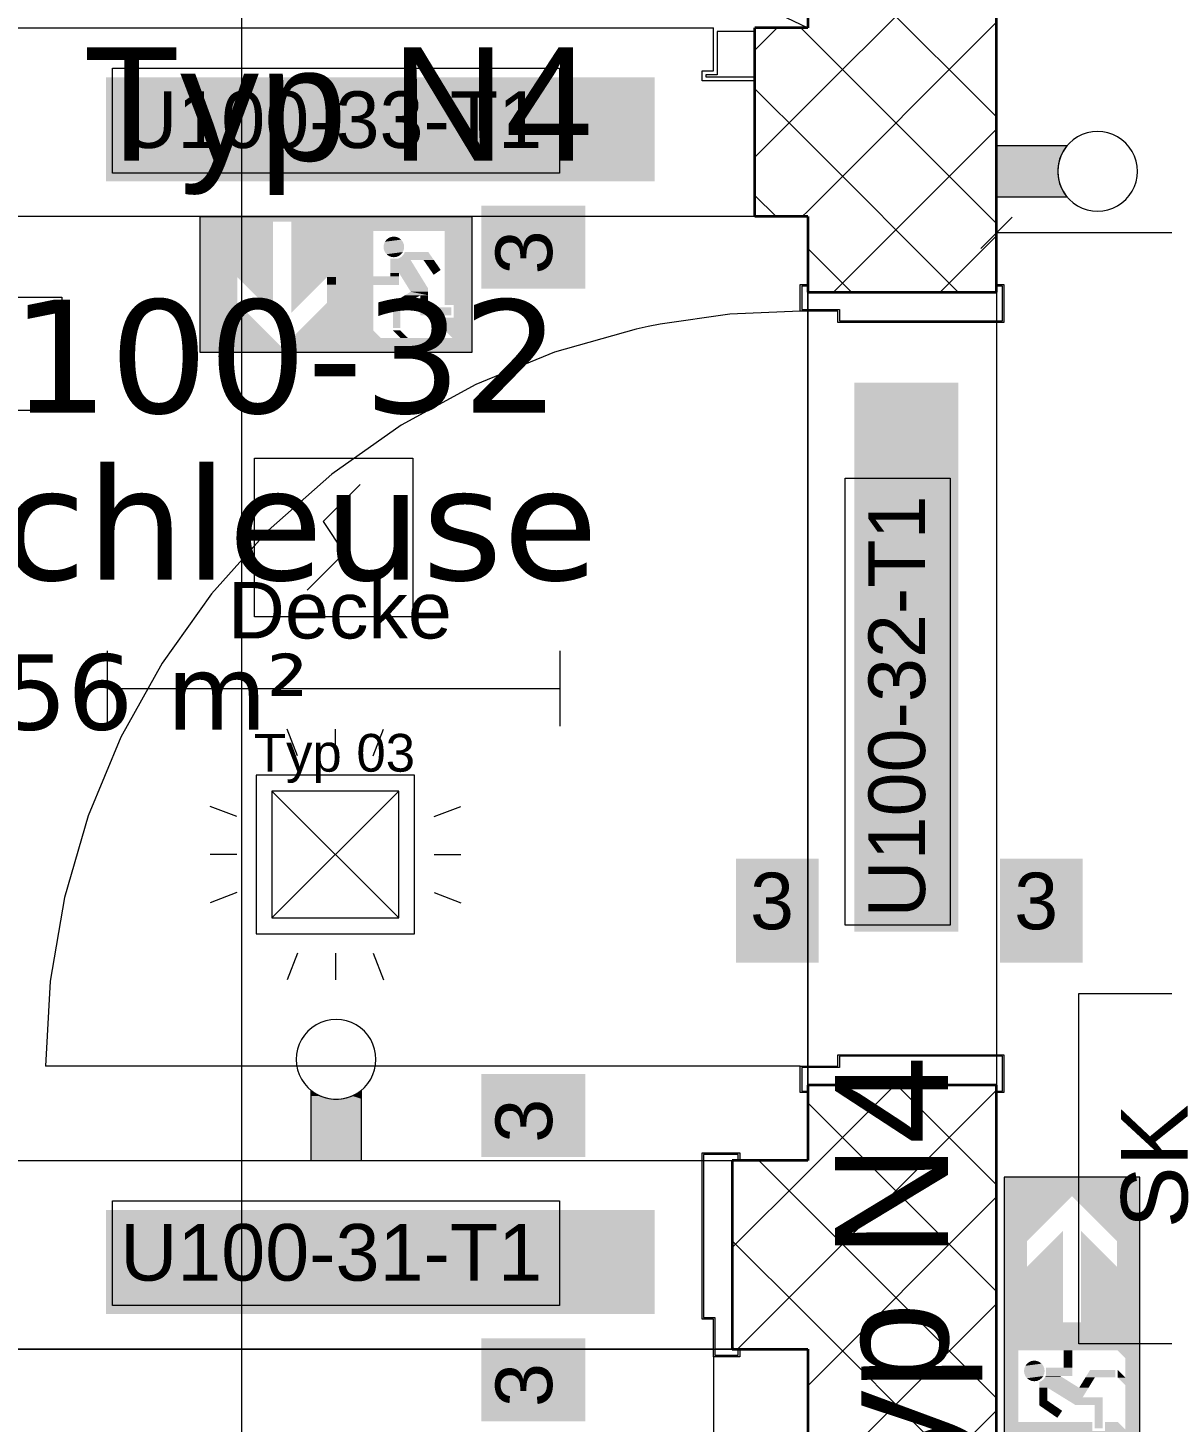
# Model space of a CAD drawing. Extents: x -1067 to 613, y -179 to 712.
# Drawn here: x -610.77 to -580.7, y 382.45 to 419.38 of the extents above; entities that cross this region are included whole.
import ezdxf
from ezdxf.lldxf.tags import DXFTag

# ---------------------------------------------------------------- set-up
doc = ezdxf.new("R2010")
doc.units = 0
doc.layers.get('0').update_dxf_attribs({"lineweight": 13})
for name, color, linetype, lineweight in [('A-____-NOTE-TEXT', 7, 'Continuous', 9), ('A-AREA-____-IDEN', 7, 'Continuous', 5), ('A-DOOR-____-IDEN', 7, 'Continuous', 5), ('A-DOOR-____-OTLN', 7, 'Continuous', 9), ('A-DOOR-FRAM-MCUT', 7, 'Continuous', 9), ('A-DOOR-OPNG-OTLN', 7, 'Continuous', 9), ('A-FLOR-____-OTLN', 7, 'Continuous', 9), ('A-WALL-____-MCUT', 7, 'Continuous', 35), ('A-WALL-____-PATT', 7, 'Continuous', 35), ('I-WALL-____-OTLN', 7, 'Continuous', 9), ('S-GRID-____-OTLN', 7, 'Continuous', 5)]:
    doc.layers.add(name, color=color, linetype=linetype, lineweight=lineweight)
for name, color, linetype, lineweight, true_color in [('EL01_VVV_Mass', 7, 'Continuous', 13, 0xb2b200), ('EL01_WAN_Brandmeldeanlagen', 7, 'Continuous', 13, 0xff8000), ('EL01_WAN_Leuchten', 7, 'Continuous', 13, 0x0080ff), ('EL01_WAN_Leuchtentyp', 7, 'Continuous', 13, 0x0099ff), ('EL01_WAN_Licht', 7, 'Continuous', 13, 0x0080ff), ('EL01_WAN_Notbeleuchtungen', 7, 'Continuous', 13, 0x009900), ('EL01_WAN_Notbeleuchtungentyp', 7, 'Continuous', 13, 0x009900), ('EL01_WAN_Schlaufkasten', 1, 'Continuous', 13, 0xff0000)]:
    doc.layers.add(name, color=color, linetype=linetype, lineweight=lineweight, true_color=true_color)
doc.styles.get("Standard").update_dxf_attribs({"font": 'arial.ttf'})
tags = doc.linetypes.add('_Rasterlinie_', pattern=[0.375, 0.2, -0.05, 0.075, -0.05]).pattern_tags.tags
tags[10:11] = [DXFTag(74, 4), DXFTag(75, 0), DXFTag(340, '0'), DXFTag(46, 1.0), DXFTag(50, 0.0), DXFTag(44, 0.0), DXFTag(45, 0.0)]
tags[8:9] = [DXFTag(74, 4), DXFTag(75, 0), DXFTag(340, '0'), DXFTag(46, 1.0), DXFTag(50, 0.0), DXFTag(44, 0.0), DXFTag(45, 0.0)]
tags[6:7] = [DXFTag(74, 4), DXFTag(75, 0), DXFTag(340, '0'), DXFTag(46, 1.0), DXFTag(50, 0.0), DXFTag(44, 0.0), DXFTag(45, 0.0)]
tags[4:5] = [DXFTag(74, 4), DXFTag(75, 0), DXFTag(340, '0'), DXFTag(46, 1.0), DXFTag(50, 0.0), DXFTag(44, 0.0), DXFTag(45, 0.0)]
tags = doc.linetypes.add('Grundrissdarstellung Sturz', pattern=[0.25, 0.15, -0.05, 0, -0.05]).pattern_tags.tags
tags[10:11] = [DXFTag(74, 4), DXFTag(75, 0), DXFTag(340, '0'), DXFTag(46, 1.0), DXFTag(50, 0.0), DXFTag(44, 0.0), DXFTag(45, 0.0)]
tags[8:9] = [DXFTag(74, 4), DXFTag(75, 0), DXFTag(340, '0'), DXFTag(46, 1.0), DXFTag(50, 0.0), DXFTag(44, 0.0), DXFTag(45, 0.0)]
tags[6:7] = [DXFTag(74, 4), DXFTag(75, 0), DXFTag(340, '0'), DXFTag(46, 1.0), DXFTag(50, 0.0), DXFTag(44, 0.0), DXFTag(45, 0.0)]
tags[4:5] = [DXFTag(74, 4), DXFTag(75, 0), DXFTag(340, '0'), DXFTag(46, 1.0), DXFTag(50, 0.0), DXFTag(44, 0.0), DXFTag(45, 0.0)]

# ---------------------------------------------------------------- blocks, each defined once
blk = doc.blocks.new('Referenz-A0UNPC4Q6I', base_point=(-1062.181, -175.856))
at = {"layer": 'A-____-NOTE-TEXT', "color": 7, "linetype": 'Continuous', "lineweight": 5, "ltscale": 0.13, "true_color": 0xffffff}
for points in [[(-598.746, 412.472), (-595.99, 412.472), (-598.746, 414.665)], [(-595.99, 412.472), (-598.746, 414.665), (-595.99, 414.665)], [(-592.001, 394.619), (-589.808, 394.619), (-592.001, 397.375)], [(-589.808, 394.619), (-592.001, 397.375), (-589.808, 397.375)], [(-585.001, 394.619), (-582.808, 394.619), (-585.001, 397.375)], [(-582.808, 394.619), (-585.001, 397.375), (-582.808, 397.375)], [(-598.746, 389.472), (-595.99, 389.472), (-598.746, 391.665)], [(-595.99, 389.472), (-598.746, 391.665), (-595.99, 391.665)], [(-598.746, 382.472), (-595.99, 382.472), (-598.746, 384.665)], [(-595.99, 382.472), (-598.746, 384.665), (-595.99, 384.665)]]:
    blk.add_solid(points, dxfattribs=at)
at = {"layer": 'A-DOOR-____-IDEN', "color": 0, "linetype": 'Continuous', "ltscale": 0.13}
for p, q in [((-608.518, 418.312), (-596.678, 418.312)), ((-608.518, 415.532), (-608.518, 418.312)), ((-596.678, 418.312), (-596.678, 415.532)), ((-596.678, 415.532), (-608.518, 415.532)), ((-589.105, 395.612), (-589.105, 407.452)), ((-589.105, 407.452), (-586.325, 407.452)), ((-586.325, 407.452), (-586.325, 395.612)), ((-586.325, 395.612), (-589.105, 395.612)), ((-608.518, 388.312), (-596.678, 388.312)), ((-608.518, 385.532), (-608.518, 388.312)), ((-596.678, 388.312), (-596.678, 385.532)), ((-596.678, 385.532), (-608.518, 385.532))]:
    blk.add_line(p, q, dxfattribs=at)
at = {"layer": 'A-DOOR-____-IDEN', "color": 7, "linetype": 'Continuous', "ltscale": 0.13, "true_color": 0xffffff}
for points in [[(-608.693, 415.31), (-594.154, 415.31), (-608.693, 418.069)], [(-594.154, 415.31), (-608.693, 418.069), (-594.154, 418.069)], [(-588.862, 395.437), (-586.103, 395.437), (-588.862, 409.976)], [(-586.103, 395.437), (-588.862, 409.976), (-586.103, 409.976)], [(-608.693, 385.31), (-594.154, 385.31), (-608.693, 388.069)], [(-594.154, 385.31), (-608.693, 388.069), (-594.154, 388.069)]]:
    blk.add_solid(points, dxfattribs=at)
at = {"layer": 'A-DOOR-____-OTLN', "color": 0, "linetype": 'Grundrissdarstellung Sturz', "ltscale": 0.13}
for p, q in [((-590.097, 412.376), (-590.097, 394.726)), ((-585.097, 412.376), (-585.097, 394.726)), ((-590.097, 394.726), (-590.097, 392.626)), ((-585.097, 394.726), (-585.097, 392.626)), ((-590.097, 392.626), (-590.097, 391.376)), ((-585.097, 392.626), (-585.097, 391.376)), ((-613.097, 389.376), (-596.097, 389.376)), ((-596.097, 389.376), (-593.997, 389.376)), ((-593.997, 389.376), (-592.097, 389.376)), ((-613.097, 384.376), (-596.097, 384.376)), ((-596.097, 384.376), (-593.997, 384.376)), ((-593.997, 384.376), (-592.097, 384.376))]:
    blk.add_line(p, q, dxfattribs=at)
at = {"layer": 'A-DOOR-FRAM-MCUT', "color": 0, "linetype": 'Continuous', "ltscale": 0.13}
for p, q in [((-592.597, 418.236), (-592.597, 419.376)), ((-592.497, 419.276), (-592.497, 418.136)), ((-591.497, 419.276), (-592.497, 419.276)), ((-592.897, 418.236), (-592.597, 418.236)), ((-592.897, 417.976), (-592.897, 418.236)), ((-592.797, 418.136), (-592.797, 418.076)), ((-592.497, 418.136), (-592.797, 418.136)), ((-592.797, 418.076), (-591.497, 418.076)), ((-591.497, 417.976), (-592.897, 417.976)), ((-590.297, 412.576), (-590.097, 412.576)), ((-590.297, 411.876), (-590.297, 412.576)), ((-590.257, 412.536), (-590.257, 411.916)), ((-590.097, 412.536), (-590.257, 412.536)), ((-585.097, 412.576), (-584.897, 412.576)), ((-584.937, 412.536), (-585.097, 412.536)), ((-584.937, 411.616), (-584.937, 412.536)), ((-584.897, 412.576), (-584.897, 411.576)), ((-589.297, 411.876), (-590.297, 411.876)), ((-590.257, 411.916), (-589.257, 411.916)), ((-589.297, 411.576), (-589.297, 411.876)), ((-589.257, 411.916), (-589.257, 411.616)), ((-584.897, 411.576), (-589.297, 411.576)), ((-589.257, 411.616), (-584.937, 411.616)), ((-590.297, 391.876), (-589.297, 391.876)), ((-590.297, 391.176), (-590.297, 391.876)), ((-590.257, 391.836), (-590.257, 391.216)), ((-589.257, 391.836), (-590.257, 391.836)), ((-589.297, 392.176), (-584.897, 392.176)), ((-589.297, 391.876), (-589.297, 392.176)), ((-589.257, 392.136), (-589.257, 391.836)), ((-584.937, 392.136), (-589.257, 392.136)), ((-584.937, 391.216), (-584.937, 392.136)), ((-584.897, 392.176), (-584.897, 391.176)), ((-590.097, 391.176), (-590.297, 391.176)), ((-590.257, 391.216), (-590.097, 391.216)), ((-585.097, 391.216), (-584.937, 391.216)), ((-584.897, 391.176), (-585.097, 391.176)), ((-592.897, 389.576), (-591.897, 389.576)), ((-592.897, 385.176), (-592.897, 389.576)), ((-592.857, 389.536), (-592.857, 385.216)), ((-591.937, 389.536), (-592.857, 389.536)), ((-591.937, 389.376), (-591.937, 389.536)), ((-591.897, 389.576), (-591.897, 389.376)), ((-592.597, 385.176), (-592.897, 385.176)), ((-592.857, 385.216), (-592.557, 385.216)), ((-592.597, 384.176), (-592.597, 385.176)), ((-592.557, 385.216), (-592.557, 384.216)), ((-591.897, 384.176), (-592.597, 384.176)), ((-592.557, 384.216), (-591.937, 384.216)), ((-591.937, 384.216), (-591.937, 384.376)), ((-591.897, 384.376), (-591.897, 384.176))]:
    blk.add_line(p, q, dxfattribs=at)
at = {"layer": 'A-DOOR-OPNG-OTLN', "color": 0, "linetype": 'Continuous', "ltscale": 0.13}
for p, q in [((-592.158, 411.789), (-594.004, 411.529)), ((-590.297, 411.876), (-592.158, 411.789)), ((-594.645, 411.397), (-596.811, 410.785)), ((-594.325, 411.466), (-594.645, 411.397)), ((-594.004, 411.529), (-594.325, 411.466)), ((-596.811, 410.785), (-598.896, 409.933)), ((-598.896, 409.933), (-600.871, 408.852)), ((-600.871, 408.852), (-602.712, 407.556)), ((-602.712, 407.556), (-604.396, 406.061)), ((-604.396, 406.061), (-605.901, 404.387)), ((-605.901, 404.387), (-607.208, 402.553)), ((-607.208, 402.553), (-608.301, 400.585)), ((-608.301, 400.585), (-609.166, 398.506)), ((-609.166, 398.506), (-609.792, 396.343)), ((-609.792, 396.343), (-610.17, 394.124)), ((-610.17, 394.124), (-610.297, 391.876)), ((-595.497, 391.876), (-610.297, 391.876)), ((-593.997, 391.876), (-595.497, 391.876)), ((-590.297, 391.876), (-593.997, 391.876)), ((-592.597, 384.176), (-592.597, 364.176))]:
    blk.add_line(p, q, dxfattribs=at)
at = {"layer": 'A-FLOR-____-OTLN', "color": 0, "linetype": 'Continuous', "ltscale": 0.13}
blk.add_line((-642.097, 444.376), (-590.097, 419.376), dxfattribs=at)
at = {"layer": 'A-WALL-____-MCUT', "color": 0, "linetype": 'Continuous', "ltscale": 0.35}
for p, q in [((-590.097, 444.376), (-590.097, 419.376)), ((-585.097, 412.376), (-585.097, 444.376)), ((-590.097, 419.376), (-591.497, 419.376)), ((-591.497, 414.376), (-591.497, 419.376)), ((-590.097, 414.376), (-591.497, 414.376)), ((-590.097, 414.376), (-590.097, 412.376)), ((-590.097, 412.376), (-585.097, 412.376)), ((-585.097, 391.376), (-590.097, 391.376)), ((-590.097, 391.376), (-590.097, 389.376)), ((-585.097, 338.376), (-585.097, 391.376)), ((-590.097, 389.376), (-592.097, 389.376)), ((-592.097, 389.376), (-592.097, 384.376)), ((-592.097, 384.376), (-590.097, 384.376)), ((-590.097, 384.376), (-590.097, 343.376))]:
    blk.add_line(p, q, dxfattribs=at)
at = {"layer": 'A-WALL-____-PATT', "color": 0, "linetype": 'Continuous', "lineweight": 9, "ltscale": 0.13}
for p, q in [((-590.097, 417.353), (-585.097, 422.353)), ((-585.097, 417.02), (-590.097, 422.02)), ((-590.097, 414.525), (-585.097, 419.525)), ((-591.497, 418.782), (-590.903, 419.376)), ((-590.097, 419.192), (-590.281, 419.376)), ((-585.097, 414.192), (-590.097, 419.192)), ((-590.097, 416.364), (-591.497, 417.764)), ((-591.497, 415.953), (-590.097, 417.353)), ((-589.418, 412.376), (-585.097, 416.696)), ((-586.109, 412.376), (-590.097, 416.364)), ((-590.938, 414.376), (-591.497, 414.935)), ((-590.246, 414.376), (-590.097, 414.525)), ((-586.589, 412.376), (-585.097, 413.868)), ((-588.938, 412.376), (-590.097, 413.535)), ((-590.097, 389.069), (-587.79, 391.376)), ((-590.097, 386.241), (-585.097, 391.241)), ((-585.097, 388.736), (-587.737, 391.376)), ((-585.097, 385.908), (-590.097, 390.908)), ((-590.097, 388.079), (-591.393, 389.376)), ((-592.097, 387.069), (-590.097, 389.069)), ((-590.097, 383.412), (-585.097, 388.412)), ((-585.097, 383.079), (-590.097, 388.079)), ((-590.097, 385.251), (-592.097, 387.251)), ((-591.962, 384.376), (-590.097, 386.241)), ((-590.097, 380.584), (-585.097, 385.584)), ((-585.097, 380.251), (-590.097, 385.251)), ((-592.05, 384.376), (-592.097, 384.422)), ((-590.097, 377.755), (-585.097, 382.755))]:
    blk.add_line(p, q, dxfattribs=at)
at = {"layer": 'I-WALL-____-OTLN', "color": 0, "linetype": 'Continuous', "ltscale": 0.13}
for p, q in [((-612.597, 419.376), (-592.597, 419.376)), ((-591.497, 414.376), (-613.697, 414.376)), ((-590.097, 411.916), (-590.097, 412.376)), ((-585.097, 412.376), (-585.097, 411.616)), ((-590.097, 391.876), (-590.097, 411.876)), ((-585.097, 411.578), (-585.097, 392.174)), ((-590.097, 391.376), (-590.097, 391.836)), ((-585.097, 392.136), (-585.097, 391.376)), ((-612.299, 389.376), (-592.895, 389.376)), ((-592.857, 389.376), (-592.097, 389.376)), ((-592.597, 384.376), (-612.597, 384.376)), ((-592.097, 384.376), (-592.557, 384.376))]:
    blk.add_line(p, q, dxfattribs=at)
at = {"layer": 'S-GRID-____-OTLN', "color": 0, "linetype": '_Rasterlinie_', "ltscale": 0.13}
blk.add_line((-605.097, -171.085), (-605.097, 546.376), dxfattribs=at)
at = {"layer": 'A-____-NOTE-TEXT', "color": 0, "linetype": 'Continuous', "lineweight": 5, "ltscale": 0.13, "char_height": 1.5, "attachment_point": 1, "rotation": 90}
for insert in [(-598.371, 412.847), (-598.371, 389.847), (-598.371, 382.847)]:
    blk.add_mtext('{\\fArial;3}', dxfattribs=dict(at, insert=insert))
at = {"layer": 'A-____-NOTE-TEXT', "color": 0, "linetype": 'Continuous', "lineweight": 5, "ltscale": 0.13, "char_height": 1.5, "attachment_point": 1}
for insert in [(-591.626, 397), (-584.626, 397)]:
    blk.add_mtext('{\\fArial;3}', dxfattribs=dict(at, insert=insert))
at = {"layer": 'A-AREA-____-IDEN', "color": 0, "linetype": 'Continuous', "ltscale": 0.13, "attachment_point": 1}
for s, insert, char_height in [('{\\fVerdana;U100-32}', (-614.233, 412.18), 3), ('{\\fVerdana;Schleuse}', (-614.091, 407.757), 3), ('{\\fVerdana;1.56 m²}', (-614.081, 402.787), 2)]:
    blk.add_mtext(s, dxfattribs=dict(at, insert=insert, char_height=char_height))
at = {"layer": 'A-DOOR-____-IDEN', "color": 0, "linetype": 'Continuous', "ltscale": 0.13, "char_height": 1.5, "attachment_point": 1}
for s, insert in [('{\\fArial;U100-33-T1}', (-608.318, 417.694)), ('{\\fArial;U100-31-T1}', (-608.318, 387.694))]:
    blk.add_mtext(s, dxfattribs=dict(at, insert=insert))
at = {"layer": 'A-DOOR-____-IDEN', "color": 0, "linetype": 'Continuous', "ltscale": 0.13, "insert": (-588.487, 395.812), "char_height": 1.5, "attachment_point": 1, "rotation": 90}
blk.add_mtext('{\\fArial;U100-32-T1}', dxfattribs=at)
blk = doc.blocks.new('Maß-A0UNPCB66I', base_point=(-585.509, 403.992))
at = {"color": 0, "lineweight": -2}
for p, q in [((-585.095, 412.945), (-585.095, 444.376)), ((-585.509, 413.531), (-584.681, 414.358)), ((-485.095, 413.945), (-585.095, 413.945))]:
    blk.add_line(p, q, dxfattribs=at)
blk = doc.blocks.new('RZL-Wand_ Rechts-A0UNPCFY6I', base_point=(-584.894, 381.732))
at = {"color": 0, "lineweight": -2}
for p, q in [((-584.894, 388.932), (-584.894, 381.732)), ((-581.294, 388.932), (-584.894, 388.932)), ((-581.294, 381.732), (-581.294, 388.932)), ((-584.894, 381.732), (-581.294, 381.732))]:
    blk.add_line(p, q, dxfattribs=at)
for points in [[(-584.894, 388.431), (-581.294, 388.431), (-584.894, 388.932)], [(-581.294, 388.431), (-584.894, 388.932), (-581.294, 388.932)], [(-584.894, 387.242), (-584.283, 387.242), (-584.894, 388.431)], [(-584.283, 387.242), (-584.894, 388.431), (-583.094, 388.431)], [(-581.904, 387.242), (-581.294, 387.242), (-583.094, 388.431)], [(-581.294, 387.242), (-583.094, 388.431), (-581.294, 388.431)], [(-584.283, 386.563), (-583.334, 386.563), (-583.334, 387.513)], [(-582.854, 386.563), (-581.904, 386.563), (-582.854, 387.513)], [(-584.894, 386.563), (-584.283, 386.563), (-584.894, 387.242)], [(-584.283, 386.563), (-584.894, 387.242), (-584.283, 387.242)], [(-581.904, 386.563), (-581.294, 386.563), (-581.904, 387.242)], [(-581.294, 386.563), (-581.904, 387.242), (-581.294, 387.242)], [(-584.894, 385.332), (-583.334, 385.332), (-584.894, 386.563)], [(-583.334, 385.332), (-584.894, 386.563), (-583.334, 386.563)], [(-582.854, 385.332), (-581.294, 385.332), (-582.854, 386.563)], [(-581.294, 385.332), (-582.854, 386.563), (-581.294, 386.563)], [(-584.894, 385.092), (-583.334, 385.092), (-584.894, 385.332)], [(-583.334, 385.092), (-584.894, 385.332), (-583.334, 385.332)], [(-582.854, 385.092), (-581.294, 385.092), (-582.854, 385.332)], [(-581.294, 385.092), (-582.854, 385.332), (-581.294, 385.332)], [(-584.894, 384.346), (-581.294, 384.346), (-584.894, 385.092)], [(-581.294, 384.346), (-584.894, 385.092), (-581.294, 385.092)], [(-584.894, 382.454), (-584.515, 382.454), (-584.894, 384.346)], [(-584.515, 382.454), (-584.894, 384.346), (-584.515, 384.346)], [(-583.956, 384.039), (-584.229, 384.039), (-584.022, 384.067)], [(-584.229, 384.039), (-584.022, 384.067), (-584.163, 384.067)], [(-584.022, 384.067), (-584.163, 384.067), (-584.092, 384.076)], [(-583.312, 383.893), (-583.082, 383.893), (-583.312, 384.346)], [(-583.082, 383.893), (-583.312, 384.346), (-583.082, 384.346)], [(-581.68, 384.144), (-581.294, 384.144), (-581.882, 384.346)], [(-581.294, 384.144), (-581.882, 384.346), (-581.294, 384.346)], [(-581.68, 383.626), (-581.294, 383.626), (-581.68, 384.144)], [(-581.294, 383.626), (-581.68, 384.144), (-581.294, 384.144)], [(-583.819, 383.803), (-584.366, 383.803), (-583.828, 383.873)], [(-584.366, 383.803), (-583.828, 383.873), (-584.356, 383.873)], [(-584.356, 383.732), (-583.819, 383.803), (-584.366, 383.803)], [(-583.828, 383.873), (-584.356, 383.873), (-583.856, 383.939)], [(-584.356, 383.873), (-583.856, 383.939), (-584.329, 383.939)], [(-583.828, 383.732), (-584.356, 383.732), (-583.819, 383.803)], [(-584.329, 383.666), (-583.828, 383.732), (-584.356, 383.732)], [(-583.856, 383.939), (-584.329, 383.939), (-583.899, 383.996)], [(-584.329, 383.939), (-583.899, 383.996), (-584.286, 383.996)], [(-583.856, 383.666), (-584.329, 383.666), (-583.828, 383.732)], [(-583.899, 383.996), (-584.286, 383.996), (-583.956, 384.039)], [(-584.286, 383.996), (-583.956, 384.039), (-584.229, 384.039)], [(-583.794, 383.665), (-583.082, 383.665), (-583.782, 383.695)], [(-583.782, 383.695), (-583.082, 383.695), (-583.78, 383.893)], [(-583.082, 383.665), (-583.782, 383.695), (-583.082, 383.695)], [(-583.082, 383.695), (-583.78, 383.893), (-583.082, 383.893)], [(-582.736, 383.63), (-581.943, 383.63), (-582.614, 383.829)], [(-581.943, 383.63), (-582.614, 383.829), (-581.943, 383.829)], [(-581.882, 383.63), (-581.684, 383.63), (-581.882, 383.829)], [(-584.286, 383.609), (-583.856, 383.666), (-584.329, 383.666)], [(-583.899, 383.609), (-584.286, 383.609), (-583.856, 383.666)], [(-584.229, 383.566), (-583.899, 383.609), (-584.286, 383.609)], [(-583.956, 383.566), (-584.229, 383.566), (-583.899, 383.609)], [(-584.163, 383.538), (-583.956, 383.566), (-584.229, 383.566)], [(-584.022, 383.538), (-584.163, 383.538), (-583.956, 383.566)], [(-584.092, 383.529), (-584.022, 383.538), (-584.163, 383.538)], [(-583.96, 383.509), (-583.151, 383.509), (-583.887, 383.548)], [(-583.96, 383.36), (-582.911, 383.36), (-583.96, 383.509)], [(-582.911, 383.36), (-583.96, 383.509), (-583.151, 383.509)], [(-583.748, 383.019), (-583.96, 383.019), (-583.748, 383.36)], [(-583.96, 383.019), (-583.748, 383.36), (-583.96, 383.36)], [(-583.887, 383.548), (-583.213, 383.548), (-583.839, 383.59)], [(-583.151, 383.509), (-583.887, 383.548), (-583.213, 383.548)], [(-583.839, 383.59), (-583.281, 383.59), (-583.8, 383.65)], [(-583.213, 383.548), (-583.839, 383.59), (-583.281, 383.59)], [(-583.8, 383.65), (-583.378, 383.65), (-583.794, 383.665)], [(-583.281, 383.59), (-583.8, 383.65), (-583.378, 383.65)], [(-583.378, 383.65), (-583.794, 383.665), (-583.403, 383.665)], [(-583.741, 383.356), (-582.905, 383.356), (-583.748, 383.36)], [(-582.905, 383.356), (-583.748, 383.36), (-582.911, 383.36)], [(-583.326, 383.1), (-582.812, 383.1), (-583.741, 383.356)], [(-582.812, 383.1), (-583.741, 383.356), (-582.656, 383.356)], [(-582.905, 383.356), (-582.656, 383.356), (-582.736, 383.63)], [(-582.656, 383.356), (-582.736, 383.63), (-582.488, 383.63)], [(-581.878, 383.626), (-581.68, 383.626), (-581.882, 383.63)], [(-581.68, 383.626), (-581.882, 383.63), (-581.684, 383.63)], [(-581.68, 383.428), (-581.294, 383.428), (-581.878, 383.626)], [(-581.294, 383.428), (-581.878, 383.626), (-581.294, 383.626)], [(-581.68, 382.252), (-581.294, 382.252), (-581.68, 383.428)], [(-581.294, 382.252), (-581.68, 383.428), (-581.294, 383.428)], [(-583.563, 382.891), (-583.96, 382.891), (-583.748, 383.019)], [(-583.96, 382.891), (-583.748, 383.019), (-583.96, 383.019)], [(-582.997, 382.897), (-582.28, 382.897), (-583.326, 383.1)], [(-582.28, 382.897), (-583.326, 383.1), (-582.28, 383.1)], [(-583.752, 382.747), (-583.563, 382.891), (-583.96, 382.891)], [(-583.354, 382.747), (-583.752, 382.747), (-583.563, 382.891)], [(-583.482, 382.56), (-583.354, 382.747), (-583.752, 382.747)], [(-582.493, 382.278), (-582.28, 382.278), (-582.493, 382.897)], [(-582.28, 382.278), (-582.493, 382.897), (-582.28, 382.897)], [(-584.894, 382.215), (-582.556, 382.215), (-584.894, 382.454)], [(-582.556, 382.215), (-584.894, 382.454), (-582.556, 382.454)], [(-584.894, 381.732), (-581.294, 381.732), (-584.894, 382.215)], [(-581.294, 381.732), (-584.894, 382.215), (-581.294, 382.215)], [(-582.217, 382.252), (-581.68, 382.252), (-582.217, 382.454)], [(-581.68, 382.252), (-582.217, 382.454), (-581.882, 382.454)], [(-582.217, 382.215), (-581.294, 382.215), (-582.217, 382.252)], [(-581.294, 382.215), (-582.217, 382.252), (-581.294, 382.252)]]:
    blk.add_solid(points, dxfattribs=at)
blk = doc.blocks.new('Bemerkung 1-A0UNPCG06I', base_point=(-589.376, 378.633))
at = {"color": 0, "lineweight": -2, "insert": (-589.376, 378.633), "char_height": 3, "attachment_point": 1, "rotation": 90}
blk.add_mtext('{\\fArial;Typ N4}', dxfattribs=at)
blk = doc.blocks.new('RZL-Wand_ Unten-A0UNPCHI6I', base_point=(-606.195, 410.776))
at = {"color": 0, "lineweight": -2}
for p, q in [((-606.195, 414.376), (-598.995, 414.376)), ((-606.195, 410.776), (-606.195, 414.376)), ((-598.995, 414.376), (-598.995, 410.776)), ((-598.995, 410.776), (-606.195, 410.776))]:
    blk.add_line(p, q, dxfattribs=at)
for points in [[(-606.195, 414.246), (-602.595, 414.246), (-606.195, 414.376)], [(-602.595, 414.246), (-606.195, 414.376), (-602.595, 414.376)], [(-602.595, 413.997), (-598.995, 413.997), (-602.595, 414.376)], [(-598.995, 413.997), (-602.595, 414.376), (-598.995, 414.376)], [(-606.195, 412.774), (-604.265, 412.774), (-606.195, 414.246)], [(-604.265, 412.774), (-606.195, 414.246), (-604.265, 414.246)], [(-603.785, 412.774), (-602.595, 412.774), (-603.785, 414.246)], [(-602.595, 412.774), (-603.785, 414.246), (-602.595, 414.246)], [(-602.595, 412.794), (-601.61, 412.794), (-602.595, 413.997)], [(-601.61, 412.794), (-602.595, 413.997), (-601.61, 413.997)], [(-599.718, 412.576), (-598.995, 412.576), (-599.718, 413.997)], [(-598.995, 412.576), (-599.718, 413.997), (-598.995, 413.997)], [(-600.793, 413.574), (-601.339, 413.574), (-600.802, 413.645)], [(-601.339, 413.574), (-600.802, 413.645), (-601.33, 413.645)], [(-600.802, 413.645), (-601.33, 413.645), (-600.829, 413.711)], [(-601.33, 413.645), (-600.829, 413.711), (-601.303, 413.711)], [(-600.829, 413.711), (-601.303, 413.711), (-600.873, 413.768)], [(-601.303, 413.711), (-600.873, 413.768), (-601.259, 413.768)], [(-600.873, 413.768), (-601.259, 413.768), (-600.929, 413.811)], [(-601.259, 413.768), (-600.929, 413.811), (-601.203, 413.811)], [(-600.929, 413.811), (-601.203, 413.811), (-600.995, 413.839)], [(-601.203, 413.811), (-600.995, 413.839), (-601.137, 413.839)], [(-600.929, 413.811), (-601.203, 413.811), (-600.929, 413.811)], [(-601.203, 413.811), (-600.929, 413.811), (-601.203, 413.811)], [(-600.995, 413.839), (-601.137, 413.839), (-601.066, 413.848)], [(-601.33, 413.504), (-600.793, 413.574), (-601.339, 413.574)], [(-600.802, 413.504), (-601.33, 413.504), (-600.793, 413.574)], [(-601.303, 413.438), (-600.802, 413.504), (-601.33, 413.504)], [(-600.829, 413.438), (-601.303, 413.438), (-600.802, 413.504)], [(-601.259, 413.381), (-600.829, 413.438), (-601.303, 413.438)], [(-600.873, 413.381), (-601.259, 413.381), (-600.829, 413.438)], [(-601.203, 413.338), (-600.873, 413.381), (-601.259, 413.381)], [(-600.929, 413.338), (-601.203, 413.338), (-600.873, 413.381)], [(-601.137, 413.31), (-600.929, 413.338), (-601.203, 413.338)], [(-600.929, 413.338), (-601.203, 413.338), (-600.929, 413.338)], [(-601.203, 413.338), (-600.929, 413.338), (-601.203, 413.338)], [(-601.157, 413.262), (-600.03, 413.262), (-600.959, 413.264)], [(-601.157, 413.23), (-600.007, 413.23), (-601.157, 413.262)], [(-600.007, 413.23), (-601.157, 413.262), (-600.03, 413.262)], [(-600.995, 413.31), (-601.137, 413.31), (-600.929, 413.338)], [(-601.066, 413.301), (-600.995, 413.31), (-601.137, 413.31)], [(-600.995, 413.31), (-601.137, 413.31), (-600.995, 413.31)], [(-601.137, 413.31), (-600.995, 413.31), (-601.137, 413.31)], [(-600.959, 413.264), (-600.031, 413.264), (-600.913, 413.282)], [(-600.03, 413.262), (-600.959, 413.264), (-600.031, 413.264)], [(-600.913, 413.282), (-600.043, 413.282), (-600.853, 413.321)], [(-600.031, 413.264), (-600.913, 413.282), (-600.043, 413.282)], [(-600.853, 413.321), (-600.07, 413.321), (-600.811, 413.369)], [(-600.043, 413.282), (-600.853, 413.321), (-600.07, 413.321)], [(-600.811, 413.369), (-600.104, 413.369), (-600.772, 413.442)], [(-600.07, 413.321), (-600.811, 413.369), (-600.104, 413.369)], [(-600.104, 413.369), (-600.772, 413.442), (-600.154, 413.442)], [(-601.157, 412.885), (-600.411, 412.885), (-601.157, 413.23)], [(-600.411, 412.885), (-601.157, 413.23), (-600.623, 413.23)], [(-601.157, 412.794), (-600.929, 412.794), (-601.157, 412.885)], [(-600.929, 412.794), (-601.157, 412.885), (-600.929, 412.885)], [(-600.676, 412.479), (-600.161, 412.479), (-600.929, 412.885)], [(-600.161, 412.479), (-600.929, 412.885), (-600.411, 412.885)], [(-600.099, 412.964), (-600.007, 413.23), (-600.282, 413.23)], [(-599.824, 412.964), (-600.099, 412.964), (-600.007, 413.23)], [(-600.01, 412.836), (-599.824, 412.964), (-600.099, 412.964)], [(-606.195, 412.095), (-605.214, 412.095), (-606.195, 412.774)], [(-605.214, 412.095), (-606.195, 412.774), (-605.214, 412.774)], [(-604.265, 411.825), (-604.265, 412.774), (-605.214, 412.774)], [(-603.785, 411.825), (-602.836, 412.774), (-603.785, 412.774)], [(-602.836, 412.576), (-602.595, 412.576), (-602.836, 412.774)], [(-602.595, 412.576), (-602.836, 412.774), (-602.595, 412.774)], [(-602.836, 412.095), (-602.595, 412.095), (-602.836, 412.576)], [(-602.595, 412.095), (-602.836, 412.576), (-602.595, 412.576)], [(-602.595, 412.564), (-600.929, 412.564), (-602.595, 412.794)], [(-600.929, 412.564), (-602.595, 412.794), (-600.929, 412.794)], [(-602.595, 411.364), (-601.61, 411.364), (-602.595, 412.564)], [(-601.61, 411.364), (-602.595, 412.564), (-601.61, 412.564)], [(-599.718, 412.038), (-598.995, 412.038), (-599.718, 412.576)], [(-598.995, 412.038), (-599.718, 412.576), (-598.995, 412.576)], [(-601.092, 412.096), (-600.687, 412.096), (-600.77, 412.294)], [(-600.77, 412.294), (-600.161, 412.294), (-600.619, 412.387)], [(-600.687, 412.096), (-600.77, 412.294), (-600.364, 412.294)], [(-600.619, 412.387), (-600.161, 412.387), (-600.676, 412.479)], [(-600.161, 412.387), (-600.676, 412.479), (-600.161, 412.479)], [(-600.161, 412.294), (-600.619, 412.387), (-600.161, 412.387)], [(-600.364, 411.975), (-600.161, 411.975), (-600.364, 412.294)], [(-600.161, 411.975), (-600.364, 412.294), (-600.161, 412.294)], [(-606.195, 410.906), (-604.025, 410.906), (-606.195, 412.095)], [(-604.025, 410.906), (-606.195, 412.095), (-605.214, 412.095)], [(-604.025, 410.906), (-602.595, 410.906), (-602.836, 412.095)], [(-602.595, 410.906), (-602.836, 412.095), (-602.595, 412.095)], [(-601.092, 411.97), (-600.894, 411.97), (-601.092, 412.096)], [(-600.894, 411.97), (-601.092, 412.096), (-600.687, 412.096)], [(-601.092, 411.425), (-600.894, 411.425), (-601.092, 411.97)], [(-600.894, 411.425), (-601.092, 411.97), (-600.894, 411.97)], [(-600.364, 411.762), (-599.541, 411.762), (-600.364, 411.975)], [(-599.541, 411.762), (-600.364, 411.975), (-599.541, 411.975)], [(-599.478, 411.699), (-598.995, 411.699), (-599.478, 412.038)], [(-598.995, 411.699), (-599.478, 412.038), (-598.995, 412.038)], [(-599.718, 411.364), (-598.995, 411.364), (-599.718, 411.699)], [(-598.995, 411.364), (-599.718, 411.699), (-598.995, 411.699)], [(-602.595, 411.162), (-601.407, 411.162), (-602.595, 411.364)], [(-601.407, 411.162), (-602.595, 411.364), (-601.61, 411.364)], [(-602.595, 410.776), (-598.995, 410.776), (-602.595, 411.162)], [(-598.995, 410.776), (-602.595, 411.162), (-598.995, 411.162)], [(-600.89, 411.162), (-600.691, 411.162), (-601.092, 411.364)], [(-600.691, 411.162), (-601.092, 411.364), (-600.894, 411.364)], [(-599.515, 411.162), (-598.995, 411.162), (-599.718, 411.364)], [(-598.995, 411.162), (-599.718, 411.364), (-598.995, 411.364)], [(-606.195, 410.776), (-602.595, 410.776), (-606.195, 410.906)], [(-602.595, 410.776), (-606.195, 410.906), (-602.595, 410.906)]]:
    blk.add_solid(points, dxfattribs=at)
blk = doc.blocks.new('Bemerkung 1-A0UNPCHK6I', base_point=(-609.293, 415.858))
at = {"color": 0, "lineweight": -2, "insert": (-609.293, 418.858), "char_height": 3, "attachment_point": 1}
blk.add_mtext('{\\fArial;Typ N4}', dxfattribs=at)
blk = doc.blocks.new('Maß-A0UNPCI46I', base_point=(-603.359, 419.376))
at = {"color": 0, "lineweight": -2}
for p, q in [((-602.946, 419.945), (-602.946, 423.525)), ((-590.095, 421.945), (-590.095, 419.376)), ((-603.359, 420.531), (-602.532, 421.358)), ((-590.509, 420.531), (-589.681, 421.358)), ((-590.095, 420.945), (-602.946, 420.945))]:
    blk.add_line(p, q, dxfattribs=at)
at = {"color": 0, "lineweight": -2, "insert": (-598.311, 424.278), "char_height": 2.5, "attachment_point": 1}
blk.add_mtext('{\\fArial;64}', dxfattribs=at)
blk = doc.blocks.new('Alarmindikator_ UP-A0UNPCK46I', base_point=(-585.095, 414.52))
at = {"color": 0, "lineweight": -2}
for p, q in [((-582.689, 416.596), (-582.82, 416.551)), ((-582.554, 416.623), (-582.689, 416.596)), ((-582.416, 416.632), (-582.554, 416.623)), ((-582.278, 416.623), (-582.416, 416.632)), ((-582.143, 416.596), (-582.278, 416.623)), ((-582.012, 416.551), (-582.143, 416.596)), ((-583.231, 416.248), (-585.095, 416.248)), ((-585.095, 416.248), (-585.095, 414.904)), ((-583.254, 416.219), (-583.331, 416.104)), ((-583.231, 416.248), (-583.308, 416.141)), ((-583.163, 416.322), (-583.254, 416.219)), ((-583.059, 416.413), (-583.163, 416.322)), ((-582.944, 416.49), (-583.059, 416.413)), ((-582.82, 416.551), (-582.944, 416.49)), ((-581.888, 416.49), (-582.012, 416.551)), ((-581.773, 416.413), (-581.888, 416.49)), ((-581.669, 416.322), (-581.773, 416.413)), ((-581.578, 416.219), (-581.669, 416.322)), ((-581.501, 416.104), (-581.578, 416.219)), ((-583.436, 415.849), (-583.463, 415.714)), ((-583.421, 415.901), (-583.453, 415.773)), ((-583.392, 415.98), (-583.436, 415.849)), ((-583.372, 416.024), (-583.421, 415.901)), ((-583.331, 416.104), (-583.392, 415.98)), ((-583.308, 416.141), (-583.372, 416.024)), ((-581.44, 415.98), (-581.501, 416.104)), ((-581.396, 415.849), (-581.44, 415.98)), ((-581.369, 415.714), (-581.396, 415.849)), ((-583.463, 415.714), (-583.472, 415.576)), ((-583.472, 415.576), (-583.463, 415.438)), ((-583.453, 415.773), (-583.47, 415.642)), ((-583.47, 415.642), (-583.47, 415.51)), ((-583.47, 415.51), (-583.453, 415.378)), ((-581.36, 415.576), (-581.369, 415.714)), ((-581.369, 415.438), (-581.36, 415.576)), ((-583.463, 415.438), (-583.436, 415.302)), ((-583.453, 415.378), (-583.421, 415.25)), ((-583.436, 415.302), (-583.392, 415.172)), ((-583.421, 415.25), (-583.372, 415.127)), ((-583.392, 415.172), (-583.331, 415.048)), ((-583.372, 415.127), (-583.308, 415.011)), ((-581.501, 415.048), (-581.44, 415.172)), ((-581.44, 415.172), (-581.396, 415.302)), ((-581.396, 415.302), (-581.369, 415.438)), ((-585.095, 414.904), (-583.231, 414.904)), ((-583.331, 415.048), (-583.254, 414.933)), ((-583.308, 415.011), (-583.231, 414.904)), ((-583.254, 414.933), (-583.163, 414.829)), ((-583.163, 414.829), (-583.059, 414.738)), ((-583.059, 414.738), (-582.944, 414.661)), ((-581.888, 414.661), (-581.773, 414.738)), ((-581.773, 414.738), (-581.669, 414.829)), ((-581.669, 414.829), (-581.578, 414.933)), ((-581.578, 414.933), (-581.501, 415.048)), ((-582.944, 414.661), (-582.82, 414.6)), ((-582.82, 414.6), (-582.689, 414.556)), ((-582.689, 414.556), (-582.554, 414.529)), ((-582.554, 414.529), (-582.416, 414.52)), ((-582.416, 414.52), (-582.278, 414.529)), ((-582.278, 414.529), (-582.143, 414.556)), ((-582.143, 414.556), (-582.012, 414.6)), ((-582.012, 414.6), (-581.888, 414.661))]:
    blk.add_line(p, q, dxfattribs=at)
for points in [[(-585.095, 416), (-583.383, 416), (-585.095, 416.248)], [(-583.383, 416), (-585.095, 416.248), (-583.231, 416.248)], [(-585.095, 415.721), (-583.462, 415.721), (-585.095, 416)], [(-583.462, 415.721), (-585.095, 416), (-583.383, 416)], [(-585.095, 415.43), (-583.462, 415.43), (-585.095, 415.721)], [(-583.462, 415.43), (-585.095, 415.721), (-583.462, 415.721)], [(-585.095, 415.151), (-583.383, 415.151), (-585.095, 415.43)], [(-583.383, 415.151), (-585.095, 415.43), (-583.462, 415.43)], [(-585.095, 414.904), (-583.231, 414.904), (-585.095, 415.151)], [(-583.231, 414.904), (-585.095, 415.151), (-583.383, 415.151)]]:
    blk.add_solid(points, dxfattribs=at)
blk = doc.blocks.new('Schlaufkasten Decke (multi)-A0UNPCKU6I', base_point=(-582.912, 384.521))
at = {"color": 0, "linetype": 'ByBlock', "lineweight": -2, "ltscale": 0.13}
for p, q in [((-582.912, 384.521), (-582.912, 393.801)), ((-582.912, 393.801), (-578.912, 393.801)), ((-578.912, 393.801), (-578.912, 384.521)), ((-578.912, 384.521), (-582.912, 384.521))]:
    blk.add_line(p, q, dxfattribs=at)
at = {"color": 0, "linetype": 'ByBlock', "lineweight": -2, "ltscale": 0.13, "insert": (-581.792, 387.58), "char_height": 1.76, "attachment_point": 1, "rotation": 90}
blk.add_mtext('{\\fArial;SK}', dxfattribs=at)
blk = doc.blocks.new('Brandmelder-A0UNPCSM6I', base_point=(-604.759, 403.779))
at = {"color": 0, "lineweight": -2}
for p, q in [((-604.759, 407.979), (-600.559, 407.979)), ((-604.759, 403.779), (-604.759, 407.979)), ((-600.559, 407.979), (-600.559, 403.779)), ((-601.959, 407.279), (-602.939, 406.299)), ((-602.939, 406.299), (-602.379, 405.459)), ((-602.379, 405.459), (-603.359, 404.479)), ((-600.559, 403.779), (-604.759, 403.779))]:
    blk.add_line(p, q, dxfattribs=at)
blk = doc.blocks.new('Deckendose UP-A0UNPD3S6I', base_point=(-612.863, 409.244))
at = {"color": 0, "lineweight": -2}
for p, q in [((-612.863, 409.244), (-612.863, 412.244)), ((-612.863, 412.244), (-609.863, 412.244)), ((-609.863, 412.244), (-609.863, 409.244)), ((-609.863, 409.244), (-612.863, 409.244))]:
    blk.add_line(p, q, dxfattribs=at)
blk = doc.blocks.new('T8 1-flammig 18W-A0UNPD526I', base_point=(-608.659, 400.879))
at = {"color": 0, "lineweight": -2}
for p, q in [((-608.659, 400.879), (-608.659, 402.879)), ((-596.659, 400.879), (-596.659, 402.879)), ((-608.659, 401.879), (-596.659, 401.879))]:
    blk.add_line(p, q, dxfattribs=at)
blk = doc.blocks.new('Bemerkung 1-A0UNPD546I', base_point=(-604.775, 399.675))
at = {"color": 0, "lineweight": -2, "insert": (-604.775, 400.675), "char_height": 1, "attachment_point": 1}
blk.add_mtext('{\\fArial;Typ 03}', dxfattribs=at)
blk = doc.blocks.new('Absolute Höhe-A0UNPD566I', base_point=(-605.467, 403.203))
at = {"color": 0, "lineweight": -2, "insert": (-605.467, 404.703), "char_height": 1.5, "attachment_point": 1}
blk.add_mtext('{\\fArial;Decke}', dxfattribs=at)
blk = doc.blocks.new('Bewegungsmelder UP-A0UNPD6K6I', base_point=(-605.938, 394.158))
at = {"color": 0, "lineweight": -2}
for p, q in [((-603.619, 400.094), (-603.891, 400.802)), ((-602.616, 400.094), (-602.616, 400.802)), ((-601.612, 400.094), (-601.34, 400.802)), ((-604.716, 399.58), (-604.716, 395.38)), ((-600.516, 399.58), (-604.716, 399.58)), ((-600.516, 395.38), (-600.516, 399.58)), ((-604.296, 399.16), (-604.296, 395.8)), ((-600.936, 399.16), (-604.296, 399.16)), ((-600.936, 395.8), (-604.296, 399.16)), ((-604.296, 395.8), (-600.936, 399.16)), ((-600.936, 395.8), (-600.936, 399.16)), ((-605.23, 398.484), (-605.938, 398.756)), ((-600.001, 398.484), (-599.293, 398.756)), ((-605.23, 397.48), (-605.938, 397.48)), ((-600.001, 397.48), (-599.293, 397.48)), ((-605.23, 396.476), (-605.938, 396.204)), ((-600.001, 396.476), (-599.293, 396.204)), ((-604.296, 395.8), (-600.936, 395.8)), ((-604.716, 395.38), (-600.516, 395.38)), ((-603.619, 394.866), (-603.891, 394.158)), ((-602.616, 394.866), (-602.616, 394.158)), ((-601.612, 394.866), (-601.34, 394.158))]:
    blk.add_line(p, q, dxfattribs=at)
blk = doc.blocks.new('Alarmindikator_ UP-A0UNPDB26I', base_point=(-603.651, 389.376))
at = {"color": 0, "lineweight": -2}
for p, q in [((-603.123, 392.969), (-603.238, 392.892)), ((-602.999, 393.03), (-603.123, 392.969)), ((-602.868, 393.075), (-602.999, 393.03)), ((-602.733, 393.102), (-602.868, 393.075)), ((-602.595, 393.111), (-602.733, 393.102)), ((-602.457, 393.102), (-602.595, 393.111)), ((-602.322, 393.075), (-602.457, 393.102)), ((-602.191, 393.03), (-602.322, 393.075)), ((-602.067, 392.969), (-602.191, 393.03)), ((-601.952, 392.892), (-602.067, 392.969)), ((-603.51, 392.583), (-603.571, 392.459)), ((-603.433, 392.697), (-603.51, 392.583)), ((-603.342, 392.801), (-603.433, 392.697)), ((-603.238, 392.892), (-603.342, 392.801)), ((-601.848, 392.801), (-601.952, 392.892)), ((-601.757, 392.697), (-601.848, 392.801)), ((-601.68, 392.583), (-601.757, 392.697)), ((-601.619, 392.459), (-601.68, 392.583)), ((-603.642, 392.192), (-603.651, 392.055)), ((-603.615, 392.328), (-603.642, 392.192)), ((-603.571, 392.459), (-603.615, 392.328)), ((-601.575, 392.328), (-601.619, 392.459)), ((-601.548, 392.192), (-601.575, 392.328)), ((-601.539, 392.055), (-601.548, 392.192)), ((-603.651, 392.055), (-603.642, 391.917)), ((-603.642, 391.917), (-603.615, 391.781)), ((-601.575, 391.781), (-601.548, 391.917)), ((-601.548, 391.917), (-601.539, 392.055)), ((-603.615, 391.781), (-603.571, 391.65)), ((-603.571, 391.65), (-603.51, 391.527)), ((-603.51, 391.527), (-603.433, 391.412)), ((-601.757, 391.412), (-601.68, 391.527)), ((-601.68, 391.527), (-601.619, 391.65)), ((-601.619, 391.65), (-601.575, 391.781)), ((-603.433, 391.412), (-603.342, 391.308)), ((-603.342, 391.308), (-603.238, 391.217)), ((-603.267, 391.24), (-603.267, 389.376)), ((-603.267, 391.24), (-603.16, 391.162)), ((-603.238, 391.217), (-603.123, 391.14)), ((-603.16, 391.162), (-603.044, 391.099)), ((-603.123, 391.14), (-602.999, 391.079)), ((-603.044, 391.099), (-602.921, 391.05)), ((-602.999, 391.079), (-602.868, 391.035)), ((-602.322, 391.035), (-602.191, 391.079)), ((-602.269, 391.05), (-602.146, 391.099)), ((-602.191, 391.079), (-602.067, 391.14)), ((-602.146, 391.099), (-602.03, 391.162)), ((-602.067, 391.14), (-601.952, 391.217)), ((-602.03, 391.162), (-601.923, 391.24)), ((-601.952, 391.217), (-601.848, 391.308)), ((-601.923, 389.376), (-601.923, 391.24)), ((-601.848, 391.308), (-601.757, 391.412)), ((-602.921, 391.05), (-602.792, 391.017)), ((-602.868, 391.035), (-602.733, 391.008)), ((-602.792, 391.017), (-602.661, 391.001)), ((-602.733, 391.008), (-602.595, 390.999)), ((-602.661, 391.001), (-602.529, 391.001)), ((-602.595, 390.999), (-602.457, 391.008)), ((-602.529, 391.001), (-602.398, 391.017)), ((-602.457, 391.008), (-602.322, 391.035)), ((-602.398, 391.017), (-602.269, 391.05)), ((-603.267, 389.376), (-601.923, 389.376))]:
    blk.add_line(p, q, dxfattribs=at)
for points in [[(-603.267, 391.088), (-603.02, 391.088), (-603.267, 391.24)], [(-603.267, 391.009), (-602.74, 391.009), (-603.267, 391.088)], [(-602.74, 391.009), (-603.267, 391.088), (-603.02, 391.088)], [(-602.45, 391.009), (-601.923, 391.009), (-602.17, 391.088)], [(-602.17, 391.088), (-601.923, 391.088), (-601.923, 391.24)], [(-601.923, 391.009), (-602.17, 391.088), (-601.923, 391.088)], [(-603.267, 389.376), (-601.923, 389.376), (-603.267, 391.009)], [(-601.923, 389.376), (-603.267, 391.009), (-601.923, 391.009)]]:
    blk.add_solid(points, dxfattribs=at)

msp = doc.modelspace()

# ---------------------------------------------------------------- block references
at = {"color": 9, "lineweight": 25, "ltscale": 0.25, "true_color": 0xc0c0c0}
msp.add_blockref('Referenz-A0UNPC4Q6I', (-1062.181, -175.856), dxfattribs=at)
at = {"layer": 'EL01_VVV_Mass', "linetype": 'Continuous', "ltscale": 0.13}
for name, p in [('Maß-A0UNPCB66I', (-585.509, 403.992)), ('Maß-A0UNPCI46I', (-603.359, 419.376))]:
    msp.add_blockref(name, p, dxfattribs=at)
at = {"layer": 'EL01_WAN_Brandmeldeanlagen', "linetype": 'Continuous', "ltscale": 0.13}
for name, p in [('Alarmindikator_ UP-A0UNPCK46I', (-585.095, 414.52)), ('Brandmelder-A0UNPCSM6I', (-604.759, 403.779)), ('Alarmindikator_ UP-A0UNPDB26I', (-603.651, 389.376))]:
    msp.add_blockref(name, p, dxfattribs=at)
at = {"layer": 'EL01_WAN_Leuchten', "ltscale": 0.13}
for name, p in [('Absolute Höhe-A0UNPD566I', (-605.467, 403.203)), ('T8 1-flammig 18W-A0UNPD526I', (-608.659, 400.879))]:
    msp.add_blockref(name, p, dxfattribs=at)
at = {"layer": 'EL01_WAN_Leuchtentyp', "ltscale": 0.13}
msp.add_blockref('Bemerkung 1-A0UNPD546I', (-604.775, 399.675), dxfattribs=at)
at = {"layer": 'EL01_WAN_Licht', "linetype": 'Continuous', "ltscale": 0.13}
for name, p in [('Deckendose UP-A0UNPD3S6I', (-612.863, 409.244)), ('Bewegungsmelder UP-A0UNPD6K6I', (-605.938, 394.158))]:
    msp.add_blockref(name, p, dxfattribs=at)
at = {"layer": 'EL01_WAN_Notbeleuchtungen', "linetype": 'Continuous', "ltscale": 0.13}
for name, p in [('RZL-Wand_ Unten-A0UNPCHI6I', (-606.195, 410.776)), ('RZL-Wand_ Rechts-A0UNPCFY6I', (-584.894, 381.732))]:
    msp.add_blockref(name, p, dxfattribs=at)
at = {"layer": 'EL01_WAN_Notbeleuchtungentyp', "linetype": 'Continuous', "ltscale": 0.13}
for name, p in [('Bemerkung 1-A0UNPCHK6I', (-609.293, 415.858)), ('Bemerkung 1-A0UNPCG06I', (-589.376, 378.633))]:
    msp.add_blockref(name, p, dxfattribs=at)
at = {"layer": 'EL01_WAN_Schlaufkasten', "ltscale": 0.13}
msp.add_blockref('Schlaufkasten Decke (multi)-A0UNPCKU6I', (-582.912, 384.521), dxfattribs=at)

doc.saveas('drawing.dxf')
